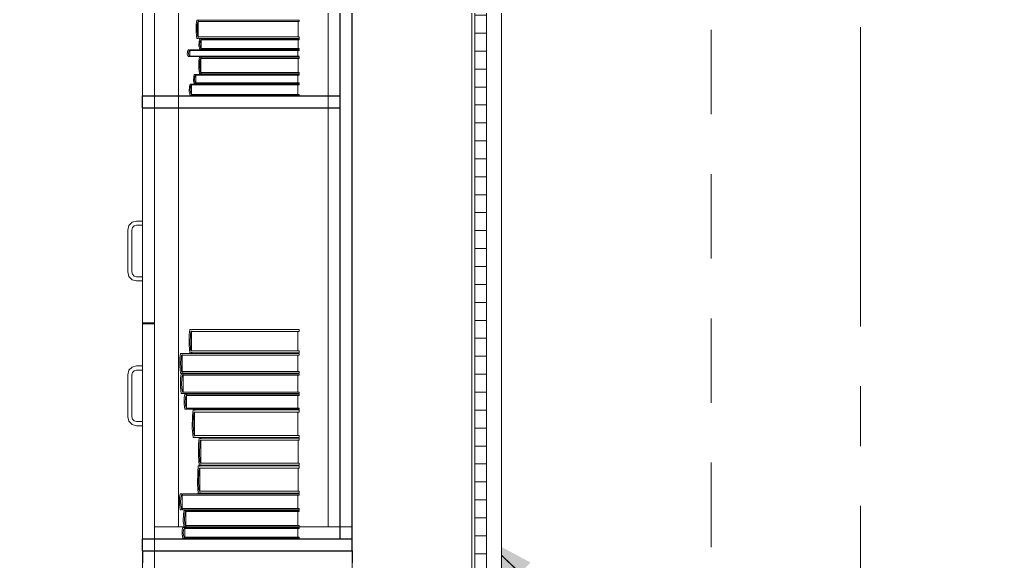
# Model space of a CAD drawing. Header units: inches. Extents: x -19 to 5698, y -728 to 92.
# Drawn here: x 320.415 to 322.07, y 12.258 to 13.162 of the extents above; entities that cross this region are included whole.
import ezdxf

# ---------------------------------------------------------------- set-up
doc = ezdxf.new("R2010")
doc.units = ezdxf.units.IN
doc.header["$MEASUREMENT"] = 0
doc.set_wipeout_variables(frame=1)
for name, pattern in [('Hidden Line', [0.195611, 0.141111, -0.0545]), ('Punto & Raya', [0.65, 0.5, -0.075, 0, -0.075]), ('Wipeout_Contour', [1, 0, -1])]:
    doc.linetypes.add(name, pattern=pattern)
doc.layers.get('0').update_dxf_attribs({"color": 61})
for name, color, linetype in [('02 _ ARQ _ ALB _ Ejes Generales', 251, 'Continuous'), ('02 _ ARQ _ ZON _ Espacio.3D', 7, 'Continuous'), ('08 _ STR _ EXT _ 09 Vigas', 251, 'Continuous'), ('Acabado - Muros', 7, 'Continuous'), ('Interior - Mobiliario', 7, 'Continuous'), ('Notas - Etiquetas', 7, 'Continuous')]:
    doc.layers.add(name, color=color, linetype=linetype)
doc.dimstyles.new('Estilo_Generado__8', dxfattribs={"dimtxt": 0.18, "dimasz": 0.0912, "dimexe": 0.18, "dimexo": 0.0625, "dimgap": 0, "dimtad": 0, "dimtih": 1, "dimtoh": 1, "dimdec": 4, "dimzin": 0, "dimdsep": 46, "dimcen": 0.09, "dimadec": 0, "dimazin": 0, "dimtfac": 1, "dimtdec": 4, "dimtmove": 0, "dimatfit": 3, "dimldrblk": 'ARROWHEAD_5', "dimfxl": 1, "dimtolj": 1, "dimtzin": 0, "dimarcsym": 0})

# ---------------------------------------------------------------- blocks, each defined once
blk = doc.blocks.new('ARROWHEAD_5')
at = {"linetype": 'Continuous', "lineweight": 0}
blk.add_hatch(color=0, dxfattribs=at).paths.add_polyline_path([(-1, 0.2679), (0, 0), (-1, -0.2679)])
at = {"color": 0, "linetype": 'Continuous', "lineweight": 0}
blk.add_line((0, 0), (-1, 0), dxfattribs=at)

msp = doc.modelspace()

# ---------------------------------------------------------------- linework, layer by layer
at = {"layer": '02 _ ARQ _ ALB _ Ejes Generales', "color": 251, "linetype": 'Punto & Raya', "lineweight": 13, "true_color": 0x636466}
msp.add_line((321.82, 3.05), (321.82, 44.9), dxfattribs=at)
at = {"layer": '02 _ ARQ _ ZON _ Espacio.3D', "color": 254, "linetype": 'Continuous', "lineweight": 0, "flags": 128}
msp.add_lwpolyline([(307.57, 8.1), (308.07, 8.1), (308.07, 7.7), (308.47, 7.7), (308.47, 7.35), (314.37, 7.35), (314.37, 7.7), (314.57, 7.7), (314.57, 8.1), (315.07, 8.1), (315.07, 7.7), (321.17, 7.7), (321.17, 16.9), (320.97, 16.9), (320.97, 17.4), (315.0697, 17.35), (315.07, 16.5), (314.57, 16.5), (314.5697, 17.15), (308.07, 17.15), (308.07, 16.5), (307.57, 16.5)], dxfattribs=at)
msp.add_lwpolyline([(321.57, 16.9), (321.22, 16.9), (321.22, 7.7), (321.57, 7.7), (321.57, 8.1), (322.07, 8.1), (322.07, 7.35), (328.17, 7.35), (328.17, 7.7), (328.57, 7.7), (328.57, 8.1), (328.92, 8.1), (328.92, 11.45), (323.12, 11.45), (323.12, 16.1), (321.57, 16.1)], close=True, dxfattribs=at)
at = {"layer": '08 _ STR _ EXT _ 09 Vigas', "color": 251, "linetype": 'Hidden Line', "lineweight": 13, "true_color": 0x636466}
msp.add_line((321.57, 7.7), (321.57, 16.9), dxfattribs=at)
at = {"layer": 'Interior - Mobiliario', "color": 175, "linetype": 'Continuous', "lineweight": 13}
for p, q in [((320.64, 13.755), (320.64, 12.295)), ((320.95, 12.295), (320.95, 13.755)), ((320.7105, 13.1618), (320.7095, 13.1551)), ((320.7123, 13.1618), (320.7105, 13.1618)), ((320.7124, 13.1617), (320.7123, 13.1618)), ((320.7127, 13.1615), (320.7124, 13.1617)), ((320.7129, 13.1614), (320.7127, 13.1615)), ((320.7131, 13.1613), (320.7129, 13.1614)), ((320.7134, 13.1613), (320.7131, 13.1613)), ((320.7136, 13.1614), (320.7134, 13.1613)), ((320.7139, 13.1615), (320.7136, 13.1614)), ((320.7141, 13.1617), (320.7139, 13.1615)), ((320.7142, 13.1618), (320.7141, 13.1617)), ((320.8814, 13.1618), (320.7142, 13.1618)), ((320.8814, 13.1594), (320.8814, 13.1618)), ((320.7095, 13.1551), (320.7093, 13.1415)), ((320.711, 13.1454), (320.7114, 13.1548)), ((320.7117, 13.1361), (320.711, 13.1454)), ((320.7114, 13.1548), (320.7122, 13.1594)), ((320.7122, 13.1594), (320.8814, 13.1594)), ((320.713, 13.1594), (320.713, 13.1338)), ((320.8797, 13.1338), (320.8797, 13.1594)), ((320.7093, 13.1415), (320.7105, 13.1313)), ((320.7105, 13.1313), (320.7123, 13.1313)), ((320.7122, 13.1338), (320.7117, 13.1361)), ((320.8814, 13.1338), (320.7122, 13.1338)), ((320.7123, 13.1313), (320.7125, 13.1315)), ((320.7125, 13.1315), (320.7127, 13.1317)), ((320.7127, 13.1317), (320.7129, 13.1318)), ((320.7129, 13.1318), (320.7132, 13.1318)), ((320.7132, 13.1318), (320.7134, 13.1318)), ((320.7134, 13.1318), (320.7137, 13.1318)), ((320.7137, 13.1318), (320.7139, 13.1316)), ((320.7139, 13.1316), (320.7141, 13.1314)), ((320.7141, 13.1314), (320.7142, 13.1313)), ((320.7142, 13.1313), (320.8814, 13.1313)), ((320.7154, 13.1303), (320.7144, 13.1265)), ((320.7172, 13.1303), (320.7154, 13.1303)), ((320.7163, 13.1263), (320.717, 13.1289)), ((320.717, 13.1289), (320.8814, 13.1289)), ((320.7173, 13.1303), (320.7172, 13.1303)), ((320.7175, 13.1302), (320.7173, 13.1303)), ((320.7177, 13.1301), (320.7175, 13.1302)), ((320.7179, 13.13), (320.7177, 13.1301)), ((320.7178, 13.1289), (320.7178, 13.1144)), ((320.7182, 13.13), (320.7179, 13.13)), ((320.7184, 13.1301), (320.7182, 13.13)), ((320.7186, 13.1301), (320.7184, 13.1301)), ((320.7189, 13.1302), (320.7186, 13.1301)), ((320.719, 13.1303), (320.7189, 13.1302)), ((320.8814, 13.1303), (320.719, 13.1303)), ((320.8797, 13.1144), (320.8797, 13.1289)), ((320.8814, 13.1313), (320.8814, 13.1338)), ((320.8814, 13.1289), (320.8814, 13.1303)), ((320.696, 13.112), (320.695, 13.1096)), ((320.698, 13.112), (320.696, 13.112)), ((320.697, 13.1094), (320.6978, 13.1111)), ((320.6978, 13.1111), (320.8814, 13.1111)), ((320.6981, 13.1119), (320.698, 13.112)), ((320.6983, 13.1119), (320.6981, 13.1119)), ((320.6986, 13.1118), (320.6983, 13.1119)), ((320.6988, 13.1118), (320.6986, 13.1118)), ((320.6991, 13.1118), (320.6988, 13.1118)), ((320.6988, 13.1111), (320.6988, 13.1018)), ((320.6994, 13.1118), (320.6991, 13.1118)), ((320.6997, 13.1118), (320.6994, 13.1118)), ((320.6999, 13.1119), (320.6997, 13.1118)), ((320.7, 13.112), (320.6999, 13.1119)), ((320.8814, 13.112), (320.7, 13.112)), ((320.7144, 13.1265), (320.7142, 13.1188)), ((320.7142, 13.1188), (320.7154, 13.113)), ((320.7154, 13.113), (320.7172, 13.113)), ((320.7158, 13.121), (320.7163, 13.1263)), ((320.7165, 13.1157), (320.7158, 13.121)), ((320.717, 13.1144), (320.7165, 13.1157)), ((320.8814, 13.1144), (320.717, 13.1144)), ((320.7172, 13.113), (320.7173, 13.1131)), ((320.7173, 13.1131), (320.7175, 13.1132)), ((320.7175, 13.1132), (320.7177, 13.1132)), ((320.7177, 13.1132), (320.718, 13.1133)), ((320.718, 13.1133), (320.7182, 13.1133)), ((320.7182, 13.1133), (320.7185, 13.1132)), ((320.7185, 13.1132), (320.7187, 13.1131)), ((320.7187, 13.1131), (320.7189, 13.113)), ((320.7189, 13.113), (320.719, 13.113)), ((320.719, 13.113), (320.8814, 13.113)), ((320.8795, 13.1018), (320.8795, 13.1111)), ((320.8814, 13.113), (320.8814, 13.1144)), ((320.8814, 13.1111), (320.8814, 13.112)), ((320.695, 13.1096), (320.6947, 13.1046)), ((320.6947, 13.1046), (320.696, 13.101)), ((320.696, 13.101), (320.698, 13.101)), ((320.6965, 13.106), (320.697, 13.1094)), ((320.6973, 13.1027), (320.6965, 13.106)), ((320.6978, 13.1018), (320.6973, 13.1027)), ((320.8814, 13.1018), (320.6978, 13.1018)), ((320.698, 13.101), (320.6981, 13.101)), ((320.6981, 13.101), (320.6984, 13.1011)), ((320.6984, 13.1011), (320.6986, 13.1011)), ((320.6986, 13.1011), (320.6989, 13.1011)), ((320.6989, 13.1011), (320.6992, 13.1011)), ((320.6992, 13.1011), (320.6995, 13.1011)), ((320.6995, 13.1011), (320.6997, 13.1011)), ((320.6997, 13.1011), (320.6999, 13.101)), ((320.6999, 13.101), (320.7, 13.101)), ((320.7, 13.101), (320.8814, 13.101)), ((320.714, 13.0938), (320.7138, 13.0814)), ((320.7149, 13.1), (320.714, 13.0938)), ((320.7167, 13.1), (320.7149, 13.1)), ((320.7158, 13.0935), (320.7166, 13.0977)), ((320.7166, 13.0977), (320.8814, 13.0977)), ((320.7168, 13.0998), (320.7167, 13.1)), ((320.717, 13.0997), (320.7168, 13.0998)), ((320.7172, 13.0996), (320.717, 13.0997)), ((320.7175, 13.0995), (320.7172, 13.0996)), ((320.7174, 13.0977), (320.7174, 13.0743)), ((320.7177, 13.0995), (320.7175, 13.0995)), ((320.718, 13.0995), (320.7177, 13.0995)), ((320.7182, 13.0996), (320.718, 13.0995)), ((320.7184, 13.0998), (320.7182, 13.0996)), ((320.7185, 13.1), (320.7184, 13.0998)), ((320.8814, 13.1), (320.7185, 13.1)), ((320.8797, 13.0743), (320.8797, 13.0977)), ((320.8814, 13.101), (320.8814, 13.1018)), ((320.8814, 13.0977), (320.8814, 13.1)), ((320.7138, 13.0814), (320.7149, 13.0721)), ((320.7154, 13.085), (320.7158, 13.0935)), ((320.7161, 13.0764), (320.7154, 13.085)), ((320.7053, 13.0678), (320.705, 13.061)), ((320.705, 13.061), (320.7062, 13.0559)), ((320.7062, 13.0711), (320.7053, 13.0678)), ((320.7081, 13.0711), (320.7062, 13.0711)), ((320.7067, 13.0629), (320.7072, 13.0676)), ((320.7074, 13.0583), (320.7067, 13.0629)), ((320.7072, 13.0676), (320.708, 13.0699)), ((320.708, 13.0699), (320.8814, 13.0699)), ((320.7082, 13.071), (320.7081, 13.0711)), ((320.7084, 13.0709), (320.7082, 13.071)), ((320.7087, 13.0709), (320.7084, 13.0709)), ((320.7089, 13.0708), (320.7087, 13.0709)), ((320.7088, 13.0699), (320.7088, 13.0572)), ((320.7092, 13.0708), (320.7089, 13.0708)), ((320.7094, 13.0708), (320.7092, 13.0708)), ((320.7097, 13.0709), (320.7094, 13.0708)), ((320.7099, 13.071), (320.7097, 13.0709)), ((320.7101, 13.0711), (320.7099, 13.071)), ((320.8814, 13.0711), (320.7101, 13.0711)), ((320.7149, 13.0721), (320.7167, 13.0721)), ((320.7166, 13.0743), (320.7161, 13.0764)), ((320.8814, 13.0743), (320.7166, 13.0743)), ((320.7167, 13.0721), (320.7168, 13.0722)), ((320.7168, 13.0722), (320.7171, 13.0724)), ((320.7171, 13.0724), (320.7173, 13.0725)), ((320.7173, 13.0725), (320.7175, 13.0725)), ((320.7175, 13.0725), (320.7178, 13.0725)), ((320.7178, 13.0725), (320.718, 13.0725)), ((320.718, 13.0725), (320.7182, 13.0724)), ((320.7182, 13.0724), (320.7185, 13.0722)), ((320.7185, 13.0722), (320.7185, 13.0721)), ((320.7185, 13.0721), (320.8814, 13.0721)), ((320.8796, 13.0572), (320.8796, 13.0699)), ((320.8814, 13.0721), (320.8814, 13.0743)), ((320.8814, 13.0699), (320.8814, 13.0711)), ((320.6992, 13.0549), (320.6982, 13.0508)), ((320.7012, 13.0549), (320.6992, 13.0549)), ((320.6997, 13.0448), (320.7002, 13.0506)), ((320.7002, 13.0506), (320.701, 13.0534)), ((320.701, 13.0534), (320.8814, 13.0534)), ((320.7013, 13.0549), (320.7012, 13.0549)), ((320.7015, 13.0548), (320.7013, 13.0549)), ((320.7018, 13.0547), (320.7015, 13.0548)), ((320.702, 13.0546), (320.7018, 13.0547)), ((320.7023, 13.0546), (320.702, 13.0546)), ((320.7026, 13.0547), (320.7023, 13.0546)), ((320.7028, 13.0547), (320.7026, 13.0547)), ((320.703, 13.0548), (320.7028, 13.0547)), ((320.7032, 13.0549), (320.703, 13.0548)), ((320.8814, 13.0549), (320.7032, 13.0549)), ((320.7062, 13.0559), (320.7081, 13.0559)), ((320.708, 13.0572), (320.7074, 13.0583)), ((320.8814, 13.0572), (320.708, 13.0572)), ((320.7081, 13.0559), (320.7083, 13.056)), ((320.7083, 13.056), (320.7085, 13.0561)), ((320.7085, 13.0561), (320.7087, 13.0562)), ((320.7087, 13.0562), (320.709, 13.0562)), ((320.709, 13.0562), (320.7092, 13.0562)), ((320.7092, 13.0562), (320.7095, 13.0562)), ((320.7095, 13.0562), (320.7097, 13.0561)), ((320.7097, 13.0561), (320.71, 13.056)), ((320.71, 13.056), (320.7101, 13.0559)), ((320.7101, 13.0559), (320.8814, 13.0559)), ((320.8814, 13.0559), (320.8814, 13.0572)), ((320.8814, 13.0534), (320.8814, 13.0549)), ((320.595, 12.811), (320.597, 12.8185)), ((320.597, 12.8185), (320.6025, 12.824)), ((320.6031, 12.815), (320.602, 12.811)), ((320.6025, 12.824), (320.61, 12.826)), ((320.606, 12.8179), (320.6031, 12.815)), ((320.61, 12.819), (320.606, 12.8179)), ((320.61, 12.826), (320.62, 12.826)), ((320.62, 12.819), (320.61, 12.819)), ((320.62, 12.826), (320.62, 12.819)), ((320.595, 12.741), (320.595, 12.811)), ((320.602, 12.811), (320.602, 12.741)), ((320.597, 12.7335), (320.595, 12.741)), ((320.6025, 12.728), (320.597, 12.7335)), ((320.602, 12.741), (320.6031, 12.737)), ((320.6031, 12.737), (320.606, 12.7341)), ((320.606, 12.7341), (320.61, 12.733)), ((320.61, 12.733), (320.62, 12.733)), ((320.62, 12.733), (320.62, 12.726)), ((320.61, 12.726), (320.6025, 12.728)), ((320.62, 12.726), (320.61, 12.726)), ((320.62, 12.656), (320.64, 12.656)), ((320.62, 12.654), (320.64, 12.654)), ((320.6978, 12.6361), (320.6976, 12.6187)), ((320.6988, 12.6446), (320.6978, 12.6361)), ((320.7008, 12.6446), (320.6988, 12.6446)), ((320.6994, 12.6237), (320.6998, 12.6357)), ((320.6998, 12.6357), (320.7007, 12.6415)), ((320.7007, 12.6415), (320.8814, 12.6415)), ((320.7009, 12.6445), (320.7008, 12.6446)), ((320.7012, 12.6442), (320.7009, 12.6445)), ((320.7014, 12.6441), (320.7012, 12.6442)), ((320.7017, 12.644), (320.7014, 12.6441)), ((320.7016, 12.6415), (320.7016, 12.6089)), ((320.7019, 12.644), (320.7017, 12.644)), ((320.7022, 12.644), (320.7019, 12.644)), ((320.7025, 12.6442), (320.7022, 12.644)), ((320.7027, 12.6444), (320.7025, 12.6442)), ((320.7028, 12.6446), (320.7027, 12.6444)), ((320.8814, 12.6446), (320.7028, 12.6446)), ((320.8795, 12.6089), (320.8795, 12.6415)), ((320.8814, 12.6415), (320.8814, 12.6446)), ((320.6976, 12.6187), (320.6988, 12.6058)), ((320.7001, 12.6118), (320.6994, 12.6237)), ((320.6822, 12.5975), (320.6819, 12.5828)), ((320.6833, 12.6048), (320.6822, 12.5975)), ((320.6854, 12.6048), (320.6833, 12.6048)), ((320.6838, 12.5871), (320.6843, 12.5972)), ((320.6843, 12.5972), (320.6852, 12.6021)), ((320.6852, 12.6021), (320.8814, 12.6021)), ((320.6855, 12.6046), (320.6854, 12.6048)), ((320.6858, 12.6044), (320.6855, 12.6046)), ((320.6861, 12.6043), (320.6858, 12.6044)), ((320.6863, 12.6042), (320.6861, 12.6043)), ((320.6862, 12.6021), (320.6862, 12.5745)), ((320.6866, 12.6042), (320.6863, 12.6042)), ((320.6869, 12.6043), (320.6866, 12.6042)), ((320.6872, 12.6044), (320.6869, 12.6043)), ((320.6874, 12.6046), (320.6872, 12.6044)), ((320.6876, 12.6048), (320.6874, 12.6046)), ((320.8814, 12.6048), (320.6876, 12.6048)), ((320.6988, 12.6058), (320.7008, 12.6058)), ((320.7007, 12.6089), (320.7001, 12.6118)), ((320.8814, 12.6089), (320.7007, 12.6089)), ((320.7008, 12.6058), (320.701, 12.606)), ((320.701, 12.606), (320.7012, 12.6062)), ((320.7012, 12.6062), (320.7015, 12.6063)), ((320.7015, 12.6063), (320.7017, 12.6064)), ((320.7017, 12.6064), (320.702, 12.6064)), ((320.702, 12.6064), (320.7023, 12.6063)), ((320.7023, 12.6063), (320.7025, 12.6061)), ((320.7025, 12.6061), (320.7027, 12.6059)), ((320.7027, 12.6059), (320.7028, 12.6058)), ((320.7028, 12.6058), (320.8814, 12.6058)), ((320.8794, 12.5745), (320.8794, 12.6021)), ((320.8814, 12.6058), (320.8814, 12.6089)), ((320.8814, 12.6021), (320.8814, 12.6048)), ((320.6025, 12.582), (320.597, 12.5765)), ((320.61, 12.584), (320.6025, 12.582)), ((320.62, 12.584), (320.61, 12.584)), ((320.62, 12.577), (320.62, 12.584)), ((320.6819, 12.5828), (320.6833, 12.5719)), ((320.6847, 12.577), (320.6838, 12.5871)), ((320.597, 12.5765), (320.595, 12.569)), ((320.595, 12.569), (320.595, 12.499)), ((320.602, 12.569), (320.6031, 12.573)), ((320.602, 12.499), (320.602, 12.569)), ((320.6031, 12.573), (320.606, 12.5759)), ((320.606, 12.5759), (320.61, 12.577)), ((320.61, 12.577), (320.62, 12.577)), ((320.6833, 12.5719), (320.6854, 12.5719)), ((320.6846, 12.5709), (320.6835, 12.5636)), ((320.6867, 12.5709), (320.6846, 12.5709)), ((320.6852, 12.5745), (320.6847, 12.577)), ((320.8814, 12.5745), (320.6852, 12.5745)), ((320.6854, 12.5719), (320.6856, 12.5721)), ((320.6856, 12.5721), (320.6858, 12.5722)), ((320.6856, 12.5632), (320.6865, 12.5682)), ((320.6858, 12.5722), (320.6861, 12.5724)), ((320.6861, 12.5724), (320.6864, 12.5724)), ((320.6864, 12.5724), (320.6867, 12.5724)), ((320.6865, 12.5682), (320.8814, 12.5682)), ((320.6867, 12.5724), (320.687, 12.5723)), ((320.6868, 12.5708), (320.6867, 12.5709)), ((320.6871, 12.5706), (320.6868, 12.5708)), ((320.687, 12.5723), (320.6873, 12.5722)), ((320.6873, 12.5704), (320.6871, 12.5706)), ((320.6873, 12.5722), (320.6875, 12.572)), ((320.6876, 12.5703), (320.6873, 12.5704)), ((320.6875, 12.572), (320.6876, 12.5719)), ((320.6875, 12.5682), (320.6875, 12.5402)), ((320.6876, 12.5719), (320.8814, 12.5719)), ((320.6879, 12.5703), (320.6876, 12.5703)), ((320.6882, 12.5704), (320.6879, 12.5703)), ((320.6885, 12.5705), (320.6882, 12.5704)), ((320.6887, 12.5707), (320.6885, 12.5705)), ((320.6889, 12.5709), (320.6887, 12.5707)), ((320.8814, 12.5709), (320.6889, 12.5709)), ((320.8794, 12.5402), (320.8794, 12.5682)), ((320.8814, 12.5719), (320.8814, 12.5745)), ((320.8814, 12.5682), (320.8814, 12.5709)), ((320.6835, 12.5636), (320.6833, 12.5486)), ((320.6833, 12.5486), (320.6846, 12.5375)), ((320.6851, 12.5529), (320.6856, 12.5632)), ((320.686, 12.5427), (320.6851, 12.5529)), ((320.6846, 12.5375), (320.6867, 12.5375)), ((320.6865, 12.5402), (320.686, 12.5427)), ((320.8814, 12.5402), (320.6865, 12.5402)), ((320.6867, 12.5375), (320.6869, 12.5377)), ((320.6869, 12.5377), (320.6871, 12.5379)), ((320.6871, 12.5379), (320.6874, 12.538)), ((320.6874, 12.538), (320.6877, 12.538)), ((320.6877, 12.538), (320.688, 12.538)), ((320.688, 12.538), (320.6883, 12.538)), ((320.6883, 12.538), (320.6885, 12.5378)), ((320.6885, 12.5378), (320.6888, 12.5376)), ((320.6888, 12.5376), (320.6889, 12.5375)), ((320.6889, 12.5375), (320.8814, 12.5375)), ((320.6896, 12.531), (320.6893, 12.5198)), ((320.6906, 12.5365), (320.6896, 12.531)), ((320.6927, 12.5365), (320.6906, 12.5365)), ((320.6916, 12.5307), (320.6925, 12.5345)), ((320.6925, 12.5345), (320.8814, 12.5345)), ((320.6928, 12.5364), (320.6927, 12.5365)), ((320.693, 12.5362), (320.6928, 12.5364)), ((320.6933, 12.5361), (320.693, 12.5362)), ((320.6936, 12.5361), (320.6933, 12.5361)), ((320.6935, 12.5345), (320.6935, 12.5134)), ((320.6939, 12.5361), (320.6936, 12.5361)), ((320.6941, 12.5361), (320.6939, 12.5361)), ((320.6944, 12.5362), (320.6941, 12.5361)), ((320.6946, 12.5364), (320.6944, 12.5362)), ((320.6948, 12.5365), (320.6946, 12.5364)), ((320.8814, 12.5365), (320.6948, 12.5365)), ((320.8795, 12.5134), (320.8795, 12.5345)), ((320.8814, 12.5375), (320.8814, 12.5402)), ((320.8814, 12.5345), (320.8814, 12.5365)), ((320.6893, 12.5198), (320.6906, 12.5114)), ((320.6912, 12.523), (320.6916, 12.5307)), ((320.692, 12.5153), (320.6912, 12.523)), ((320.6925, 12.5134), (320.692, 12.5153)), ((320.595, 12.499), (320.597, 12.4915)), ((320.6031, 12.495), (320.602, 12.499)), ((320.6906, 12.5114), (320.6927, 12.5114)), ((320.8814, 12.5134), (320.6925, 12.5134)), ((320.6927, 12.5114), (320.6928, 12.5116)), ((320.6928, 12.5116), (320.6931, 12.5117)), ((320.6931, 12.5117), (320.6934, 12.5118)), ((320.6934, 12.5118), (320.6936, 12.5118)), ((320.6936, 12.5118), (320.6939, 12.5118)), ((320.6939, 12.5118), (320.6942, 12.5118)), ((320.6942, 12.5118), (320.6945, 12.5117)), ((320.6945, 12.5117), (320.6947, 12.5115)), ((320.6947, 12.5115), (320.6948, 12.5114)), ((320.6948, 12.5114), (320.8814, 12.5114)), ((320.7032, 12.5003), (320.703, 12.4796)), ((320.7042, 12.5104), (320.7032, 12.5003)), ((320.7061, 12.5104), (320.7042, 12.5104)), ((320.7047, 12.4855), (320.7051, 12.4998)), ((320.7051, 12.4998), (320.706, 12.5067)), ((320.706, 12.5067), (320.8814, 12.5067)), ((320.7062, 12.5102), (320.7061, 12.5104)), ((320.7064, 12.51), (320.7062, 12.5102)), ((320.7067, 12.5098), (320.7064, 12.51)), ((320.7069, 12.5097), (320.7067, 12.5098)), ((320.7068, 12.5067), (320.7068, 12.4678)), ((320.7072, 12.5097), (320.7069, 12.5097)), ((320.7074, 12.5097), (320.7072, 12.5097)), ((320.7077, 12.5099), (320.7074, 12.5097)), ((320.7079, 12.5102), (320.7077, 12.5099)), ((320.7081, 12.5104), (320.7079, 12.5102)), ((320.8814, 12.5104), (320.7081, 12.5104)), ((320.8796, 12.4678), (320.8796, 12.5067)), ((320.8814, 12.5114), (320.8814, 12.5134)), ((320.8814, 12.5067), (320.8814, 12.5104)), ((320.597, 12.4915), (320.6025, 12.486)), ((320.6025, 12.486), (320.61, 12.484)), ((320.606, 12.4921), (320.6031, 12.495)), ((320.61, 12.491), (320.606, 12.4921)), ((320.62, 12.491), (320.61, 12.491)), ((320.61, 12.484), (320.62, 12.484)), ((320.62, 12.484), (320.62, 12.491)), ((320.7054, 12.4713), (320.7047, 12.4855)), ((320.703, 12.4796), (320.7042, 12.4641)), ((320.706, 12.4678), (320.7054, 12.4713)), ((320.8814, 12.4678), (320.706, 12.4678)), ((320.7065, 12.4646), (320.7067, 12.4648)), ((320.7067, 12.4648), (320.707, 12.4649)), ((320.707, 12.4649), (320.7072, 12.4649)), ((320.7072, 12.4649), (320.7075, 12.4648)), ((320.7075, 12.4648), (320.7077, 12.4646)), ((320.8814, 12.4641), (320.8814, 12.4678)), ((320.7042, 12.4641), (320.7061, 12.4641)), ((320.7061, 12.4641), (320.7063, 12.4644)), ((320.7063, 12.4644), (320.7065, 12.4646)), ((320.7077, 12.4646), (320.708, 12.4643)), ((320.708, 12.4643), (320.7081, 12.4641)), ((320.7081, 12.4641), (320.8814, 12.4641)), ((320.7135, 12.4532), (320.7133, 12.4329)), ((320.7145, 12.4631), (320.7135, 12.4532)), ((320.7163, 12.4631), (320.7145, 12.4631)), ((320.7149, 12.4388), (320.7154, 12.4527)), ((320.7154, 12.4527), (320.7161, 12.4595)), ((320.7161, 12.4595), (320.8814, 12.4595)), ((320.7164, 12.4629), (320.7163, 12.4631)), ((320.7166, 12.4627), (320.7164, 12.4629)), ((320.7168, 12.4625), (320.7166, 12.4627)), ((320.717, 12.4624), (320.7168, 12.4625)), ((320.7173, 12.4624), (320.717, 12.4624)), ((320.717, 12.4595), (320.717, 12.4215)), ((320.7175, 12.4624), (320.7173, 12.4624)), ((320.7178, 12.4626), (320.7175, 12.4624)), ((320.718, 12.4629), (320.7178, 12.4626)), ((320.7181, 12.4631), (320.718, 12.4629)), ((320.8814, 12.4631), (320.7181, 12.4631)), ((320.8797, 12.4215), (320.8797, 12.4595)), ((320.8814, 12.4595), (320.8814, 12.4631)), ((320.7133, 12.4329), (320.7145, 12.4178)), ((320.7156, 12.4249), (320.7149, 12.4388)), ((320.7129, 12.4168), (320.712, 12.4068)), ((320.7147, 12.4168), (320.7129, 12.4168)), ((320.7145, 12.4178), (320.7163, 12.4178)), ((320.7148, 12.4167), (320.7147, 12.4168)), ((320.715, 12.4164), (320.7148, 12.4167)), ((320.7153, 12.4162), (320.715, 12.4164)), ((320.7155, 12.4161), (320.7153, 12.4162)), ((320.7157, 12.4161), (320.7155, 12.4161)), ((320.7161, 12.4215), (320.7156, 12.4249)), ((320.716, 12.4162), (320.7157, 12.4161)), ((320.7162, 12.4163), (320.716, 12.4162)), ((320.8814, 12.4215), (320.7161, 12.4215)), ((320.7164, 12.4166), (320.7162, 12.4163)), ((320.7163, 12.4178), (320.7164, 12.4181)), ((320.7164, 12.4181), (320.7166, 12.4183)), ((320.7166, 12.4168), (320.7164, 12.4166)), ((320.7166, 12.4183), (320.7169, 12.4185)), ((320.8814, 12.4168), (320.7166, 12.4168)), ((320.7169, 12.4185), (320.7171, 12.4186)), ((320.7171, 12.4186), (320.7173, 12.4186)), ((320.7173, 12.4186), (320.7176, 12.4185)), ((320.7176, 12.4185), (320.7178, 12.4183)), ((320.7178, 12.4183), (320.718, 12.418)), ((320.718, 12.418), (320.7181, 12.4178)), ((320.7181, 12.4178), (320.8814, 12.4178)), ((320.8814, 12.4178), (320.8814, 12.4215)), ((320.8814, 12.4132), (320.8814, 12.4168)), ((320.712, 12.4068), (320.7118, 12.3864)), ((320.7134, 12.3923), (320.7138, 12.4063)), ((320.7138, 12.4063), (320.7146, 12.4132)), ((320.7146, 12.4132), (320.8814, 12.4132)), ((320.7154, 12.4132), (320.7154, 12.3748)), ((320.8797, 12.3748), (320.8797, 12.4132)), ((320.7118, 12.3864), (320.7129, 12.3711)), ((320.7141, 12.3782), (320.7134, 12.3923)), ((320.6828, 12.3701), (320.6817, 12.3643)), ((320.685, 12.3701), (320.6828, 12.3701)), ((320.6839, 12.364), (320.6848, 12.368)), ((320.6848, 12.368), (320.8814, 12.368)), ((320.6851, 12.37), (320.685, 12.3701)), ((320.6853, 12.3698), (320.6851, 12.37)), ((320.6856, 12.3697), (320.6853, 12.3698)), ((320.6859, 12.3697), (320.6856, 12.3697)), ((320.6858, 12.368), (320.6858, 12.3457)), ((320.6862, 12.3697), (320.6859, 12.3697)), ((320.6865, 12.3697), (320.6862, 12.3697)), ((320.6867, 12.3698), (320.6865, 12.3697)), ((320.687, 12.37), (320.6867, 12.3698)), ((320.6872, 12.3701), (320.687, 12.37)), ((320.8814, 12.3701), (320.6872, 12.3701)), ((320.7129, 12.3711), (320.7147, 12.3711)), ((320.7146, 12.3748), (320.7141, 12.3782)), ((320.8814, 12.3748), (320.7146, 12.3748)), ((320.7147, 12.3711), (320.7149, 12.3714)), ((320.7149, 12.3714), (320.7151, 12.3716)), ((320.7151, 12.3716), (320.7153, 12.3718)), ((320.7153, 12.3718), (320.7156, 12.3719)), ((320.7156, 12.3719), (320.7158, 12.3719)), ((320.7158, 12.3719), (320.716, 12.3718)), ((320.716, 12.3718), (320.7163, 12.3716)), ((320.7163, 12.3716), (320.7165, 12.3713)), ((320.7165, 12.3713), (320.7166, 12.3711)), ((320.7166, 12.3711), (320.8814, 12.3711)), ((320.8794, 12.3457), (320.8794, 12.368)), ((320.8814, 12.3711), (320.8814, 12.3748)), ((320.8814, 12.368), (320.8814, 12.3701)), ((320.6817, 12.3643), (320.6815, 12.3524)), ((320.6815, 12.3524), (320.6828, 12.3435)), ((320.6834, 12.3558), (320.6839, 12.364)), ((320.6842, 12.3477), (320.6834, 12.3558)), ((320.6828, 12.3435), (320.685, 12.3435)), ((320.6848, 12.3457), (320.6842, 12.3477)), ((320.8814, 12.3457), (320.6848, 12.3457)), ((320.685, 12.3435), (320.6851, 12.3437)), ((320.6851, 12.3437), (320.6854, 12.3438)), ((320.6854, 12.3438), (320.6857, 12.3439)), ((320.6857, 12.3439), (320.6859, 12.344)), ((320.6859, 12.344), (320.6862, 12.344)), ((320.6862, 12.344), (320.6865, 12.3439)), ((320.6865, 12.3439), (320.6868, 12.3438)), ((320.6868, 12.3438), (320.687, 12.3436)), ((320.687, 12.3436), (320.6872, 12.3435)), ((320.6872, 12.3435), (320.8814, 12.3435)), ((320.6882, 12.3365), (320.6879, 12.3241)), ((320.6892, 12.3425), (320.6882, 12.3365)), ((320.6913, 12.3425), (320.6892, 12.3425)), ((320.6898, 12.3277), (320.6903, 12.3362)), ((320.6903, 12.3362), (320.6911, 12.3403)), ((320.6911, 12.3403), (320.8814, 12.3403)), ((320.6914, 12.3424), (320.6913, 12.3425)), ((320.6917, 12.3423), (320.6914, 12.3424)), ((320.6919, 12.3421), (320.6917, 12.3423)), ((320.6922, 12.3421), (320.6919, 12.3421)), ((320.6921, 12.3403), (320.6921, 12.3171)), ((320.6925, 12.3421), (320.6922, 12.3421)), ((320.6928, 12.3421), (320.6925, 12.3421)), ((320.693, 12.3422), (320.6928, 12.3421)), ((320.6933, 12.3424), (320.693, 12.3422)), ((320.6934, 12.3425), (320.6933, 12.3424)), ((320.8814, 12.3425), (320.6934, 12.3425)), ((320.8795, 12.3171), (320.8795, 12.3403)), ((320.8814, 12.3435), (320.8814, 12.3457)), ((320.8814, 12.3403), (320.8814, 12.3425)), ((320.6879, 12.3241), (320.6892, 12.3149)), ((320.6906, 12.3192), (320.6898, 12.3277)), ((320.6911, 12.3171), (320.6906, 12.3192)), ((320.8814, 12.3171), (320.6911, 12.3171)), ((320.8814, 12.3149), (320.8814, 12.3171)), ((320.64, 12.315), (320.68, 12.315)), ((320.68, 12.315), (320.93, 12.315)), ((320.6874, 12.3139), (320.6863, 12.3099)), ((320.6895, 12.3139), (320.6874, 12.3139)), ((320.6879, 12.3043), (320.6884, 12.3098)), ((320.6884, 12.3098), (320.6893, 12.3124)), ((320.6892, 12.3149), (320.6913, 12.3149)), ((320.6893, 12.3124), (320.8814, 12.3124)), ((320.6896, 12.3138), (320.6895, 12.3139)), ((320.6898, 12.3137), (320.6896, 12.3138)), ((320.6901, 12.3136), (320.6898, 12.3137)), ((320.6904, 12.3136), (320.6901, 12.3136)), ((320.6907, 12.3136), (320.6904, 12.3136)), ((320.691, 12.3136), (320.6907, 12.3136)), ((320.6912, 12.3137), (320.691, 12.3136)), ((320.6915, 12.3138), (320.6912, 12.3137)), ((320.6913, 12.3149), (320.6915, 12.315)), ((320.6915, 12.315), (320.6917, 12.3152)), ((320.6916, 12.3139), (320.6915, 12.3138)), ((320.8814, 12.3139), (320.6916, 12.3139)), ((320.6917, 12.3152), (320.692, 12.3153)), ((320.692, 12.3153), (320.6923, 12.3153)), ((320.6923, 12.3153), (320.6925, 12.3153)), ((320.6925, 12.3153), (320.6928, 12.3153)), ((320.6928, 12.3153), (320.6931, 12.3151)), ((320.6931, 12.3151), (320.6933, 12.315)), ((320.6933, 12.315), (320.6934, 12.3149)), ((320.6934, 12.3149), (320.8814, 12.3149)), ((320.8814, 12.3124), (320.8814, 12.3139)), ((320.64, 12.295), (320.95, 12.295))]:
    msp.add_line(p, q, dxfattribs=at)

# ---------------------------------------------------------------- leaders
at = {"layer": 'Notas - Etiquetas', "color": 144, "linetype": 'Continuous', "lineweight": 13, "annotation_type": 0, "has_hookline": 1, "hookline_direction": 1, "text_width": 1.9482, "horizontal_direction": (0, 1, 0)}
msp.add_leader([(321.185, 12.3), (321.3384, 12.1558), (321.3384, 9.9806)], dimstyle='Estilo_Generado__8', dxfattribs=at)

# ---------------------------------------------------------------- next in the draw order: wipeouts: each hides what was drawn before it
at = {"color": 254, "linetype": 'Wipeout_Contour', "lineweight": 0, "ltscale": 14735.118749}
msp.add_wipeout([(321.22, 14.0249), (321.17, 14.0249), (321.17, 11.8914), (321.203, 11.8914), (321.203, 11.8749), (321.22, 11.8749)], dxfattribs=at).dxf.layer = 'Acabado - Muros'
at = {"color": 254, "linetype": 'Wipeout_Contour', "lineweight": 0, "ltscale": 9821.986558}
msp.add_wipeout([(320.62, 13.035), (320.62, 13.015), (320.95, 13.015), (320.95, 13.035)], dxfattribs=at).dxf.layer = 'Interior - Mobiliario'

# ---------------------------------------------------------------- next in the draw order: linework, layer by layer
at = {"layer": 'Acabado - Muros', "color": 251, "linetype": 'Continuous', "lineweight": 13, "flags": 128}
for points in [[(321.17, 11.8914), (321.17, 14.0249)], [(321.22, 9.7249), (321.22, 11.8749), (321.22, 14.0249)]]:
    msp.add_lwpolyline(points, dxfattribs=at)
at = {"layer": 'Interior - Mobiliario', "color": 175, "linetype": 'Continuous', "lineweight": 13}
for p, q in [((320.64, 13.735), (320.64, 12.315)), ((320.68, 12.315), (320.68, 13.735)), ((320.93, 13.735), (320.93, 12.315)), ((320.62, 13.035), (320.62, 13.394)), ((320.64, 13.035), (320.64, 13.394)), ((320.6982, 13.0508), (320.698, 13.0423)), ((320.7005, 13.039), (320.6997, 13.0448)), ((320.7019, 13.0534), (320.7019, 13.0375)), ((320.8796, 13.0375), (320.8796, 13.0534)), ((320.95, 13.035), (320.62, 13.035)), ((320.62, 13.035), (320.62, 13.015)), ((320.62, 13.035), (320.62, 13.015)), ((320.62, 13.035), (320.64, 13.035)), ((320.698, 13.0423), (320.6992, 13.036)), ((320.6992, 13.036), (320.7012, 13.036)), ((320.701, 13.0375), (320.7005, 13.039)), ((320.8814, 13.0375), (320.701, 13.0375)), ((320.7012, 13.036), (320.7013, 13.0361)), ((320.7013, 13.0361), (320.7016, 13.0362)), ((320.7016, 13.0362), (320.7018, 13.0363)), ((320.7018, 13.0363), (320.7021, 13.0363)), ((320.7021, 13.0363), (320.7023, 13.0363)), ((320.7023, 13.0363), (320.7026, 13.0363)), ((320.7026, 13.0363), (320.7029, 13.0362)), ((320.7029, 13.0362), (320.7031, 13.0361)), ((320.7031, 13.0361), (320.7032, 13.036)), ((320.7032, 13.036), (320.8814, 13.036)), ((320.8814, 13.036), (320.8814, 13.0375)), ((320.95, 13.015), (320.95, 13.035)), ((320.62, 13.015), (320.95, 13.015)), ((320.62, 13.015), (320.62, 12.656)), ((320.62, 13.015), (320.64, 13.015)), ((320.64, 13.015), (320.64, 12.656))]:
    msp.add_line(p, q, dxfattribs=at)
at = {"layer": 'Interior - Mobiliario', "color": 175, "linetype": 'Continuous', "lineweight": 30}
for p, q in [((320.62, 13.035), (320.95, 13.035)), ((320.62, 13.015), (320.62, 13.035)), ((320.95, 13.015), (320.95, 13.035)), ((320.62, 13.015), (320.95, 13.015))]:
    msp.add_line(p, q, dxfattribs=at)

# ---------------------------------------------------------------- next in the draw order: wipeouts: each hides what was drawn before it
at = {"color": 254, "linetype": 'Wipeout_Contour', "lineweight": 0, "ltscale": 9823.585981}
msp.add_wipeout([(321.175, 14.0249), (321.175, 11.8914), (321.195, 11.8914), (321.195, 14.0249)], dxfattribs=at).dxf.layer = 'Acabado - Muros'
at = {"color": 254, "linetype": 'Wipeout_Contour', "lineweight": 0, "ltscale": 9822.68698}
msp.add_wipeout([(320.95, 13.755), (320.95, 12.295), (320.97, 12.295), (320.97, 13.755)], dxfattribs=at).dxf.layer = 'Interior - Mobiliario'

# ---------------------------------------------------------------- next in the draw order: hatches: boundary and pattern name
at = {"layer": 'Acabado - Muros', "linetype": 'Continuous', "lineweight": 0}
h = msp.add_hatch(dxfattribs=at)
h.set_pattern_fill('CONTRACHAPADO_0002', color=254, style=0, pattern_type=2)
h.set_pattern_definition([(0, (277.50006, 1e-08), (0, 0.030000001), [])])
h.paths.add_polyline_path([(321.175, 14.0249), (321.175, 11.8914), (321.195, 11.8914), (321.195, 14.0249)])

# ---------------------------------------------------------------- next in the draw order: linework, layer by layer
at = {"layer": 'Acabado - Muros', "color": 7, "linetype": 'Continuous', "lineweight": 13, "flags": 128}
msp.add_lwpolyline([(321.175, 14.0249), (321.195, 14.0249), (321.195, 11.8914), (321.175, 11.8914)], close=True, dxfattribs=at)
at = {"layer": 'Interior - Mobiliario', "color": 175, "linetype": 'Continuous', "lineweight": 30}
for p, q in [((320.95, 12.295), (320.95, 13.755)), ((320.97, 12.295), (320.97, 13.755)), ((320.95, 12.295), (320.97, 12.295))]:
    msp.add_line(p, q, dxfattribs=at)
at = {"layer": 'Interior - Mobiliario', "color": 175, "linetype": 'Continuous', "lineweight": 13}
for p, q in [((320.95, 13.755), (320.95, 12.295)), ((320.97, 12.295), (320.97, 13.755)), ((320.97, 12.315), (320.97, 13.735)), ((320.95, 13.035), (320.62, 13.035)), ((320.95, 13.015), (320.95, 13.035)), ((320.62, 13.015), (320.95, 13.015)), ((320.93, 12.315), (320.97, 12.315)), ((320.95, 12.295), (320.97, 12.295))]:
    msp.add_line(p, q, dxfattribs=at)

# ---------------------------------------------------------------- next in the draw order: wipeouts: each hides what was drawn before it
at = {"color": 254, "linetype": 'Wipeout_Contour', "lineweight": 0, "ltscale": 9822.011303}
msp.add_wipeout([(320.62, 12.295), (320.62, 12.275), (320.97, 12.275), (320.97, 12.295)], dxfattribs=at).dxf.layer = 'Interior - Mobiliario'

# ---------------------------------------------------------------- next in the draw order: linework, layer by layer
at = {"layer": 'Interior - Mobiliario', "color": 175, "linetype": 'Continuous', "lineweight": 13}
for p, q in [((320.62, 12.275), (320.62, 13.775)), ((320.97, 13.775), (320.97, 12.275)), ((320.62, 13.755), (320.62, 12.295)), ((320.62, 13.755), (320.62, 12.295)), ((320.64, 13.755), (320.64, 12.295)), ((320.64, 13.755), (320.64, 12.295)), ((320.95, 12.295), (320.95, 13.755)), ((320.95, 12.295), (320.95, 13.755)), ((320.95, 12.295), (320.95, 13.755)), ((320.97, 12.295), (320.97, 13.755)), ((320.62, 12.295), (320.62, 12.654)), ((320.64, 12.295), (320.64, 12.654)), ((320.64, 12.315), (320.64, 12.275)), ((320.6863, 12.3099), (320.6861, 12.302)), ((320.6861, 12.302), (320.6874, 12.296)), ((320.6887, 12.2988), (320.6879, 12.3043)), ((320.6903, 12.3124), (320.6903, 12.2974)), ((320.8794, 12.2974), (320.8794, 12.3124)), ((320.97, 12.275), (320.97, 12.315)), ((320.97, 12.295), (320.62, 12.295)), ((320.62, 12.295), (320.62, 12.275)), ((320.62, 12.295), (320.97, 12.295)), ((320.62, 12.295), (320.95, 12.295)), ((320.62, 12.295), (320.64, 12.295)), ((320.64, 12.295), (320.95, 12.295)), ((320.64, 12.295), (320.95, 12.295)), ((320.6874, 12.296), (320.6895, 12.296)), ((320.6893, 12.2974), (320.6887, 12.2988)), ((320.8814, 12.2974), (320.6893, 12.2974)), ((320.6895, 12.296), (320.6896, 12.2961)), ((320.6896, 12.2961), (320.6899, 12.2962)), ((320.6899, 12.2962), (320.6902, 12.2963)), ((320.6902, 12.2963), (320.6904, 12.2963)), ((320.6904, 12.2963), (320.6907, 12.2963)), ((320.6907, 12.2963), (320.691, 12.2963)), ((320.691, 12.2963), (320.6913, 12.2962)), ((320.6913, 12.2962), (320.6915, 12.2961)), ((320.6915, 12.2961), (320.6916, 12.296)), ((320.6916, 12.296), (320.8814, 12.296)), ((320.8814, 12.296), (320.8814, 12.2974)), ((320.97, 12.275), (320.97, 12.295)), ((320.62, 12.275), (320.97, 12.275)), ((320.97, 12.275), (320.62, 12.275)), ((320.64, 12.275), (320.97, 12.275))]:
    msp.add_line(p, q, dxfattribs=at)
at = {"layer": 'Interior - Mobiliario', "color": 175, "linetype": 'Continuous', "lineweight": 30}
for p, q in [((320.62, 12.295), (320.97, 12.295)), ((320.62, 12.275), (320.62, 12.295)), ((320.97, 12.275), (320.97, 12.295)), ((320.62, 12.275), (320.97, 12.275))]:
    msp.add_line(p, q, dxfattribs=at)

# ---------------------------------------------------------------- next in the draw order: wipeouts: each hides what was drawn before it
at = {"color": 254, "linetype": 'Wipeout_Contour', "lineweight": 0, "ltscale": 9822.010903}
msp.add_wipeout([(320.62, 12.255), (320.97, 12.255), (320.97, 12.275), (320.62, 12.275)], dxfattribs=at).dxf.layer = 'Interior - Mobiliario'

# ---------------------------------------------------------------- next in the draw order: linework, layer by layer
at = {"layer": 'Interior - Mobiliario', "color": 175, "linetype": 'Continuous', "lineweight": 30}
for p, q in [((320.62, 12.275), (320.97, 12.275)), ((320.62, 12.275), (320.62, 12.255)), ((320.97, 12.275), (320.97, 12.255))]:
    msp.add_line(p, q, dxfattribs=at)
at = {"layer": 'Interior - Mobiliario', "color": 175, "linetype": 'Continuous', "lineweight": 13}
for p, q in [((320.62, 12.255), (320.62, 12.275)), ((320.62, 12.275), (320.97, 12.275)), ((320.62, 12.275), (320.62, 10.775)), ((320.97, 12.275), (320.62, 12.275)), ((320.64, 12.235), (320.64, 12.275)), ((320.64, 12.275), (320.97, 12.275)), ((320.97, 12.275), (320.97, 12.255)), ((320.97, 12.275), (320.97, 12.235)), ((320.97, 10.775), (320.97, 12.275))]:
    msp.add_line(p, q, dxfattribs=at)

doc.saveas('drawing.dxf')
